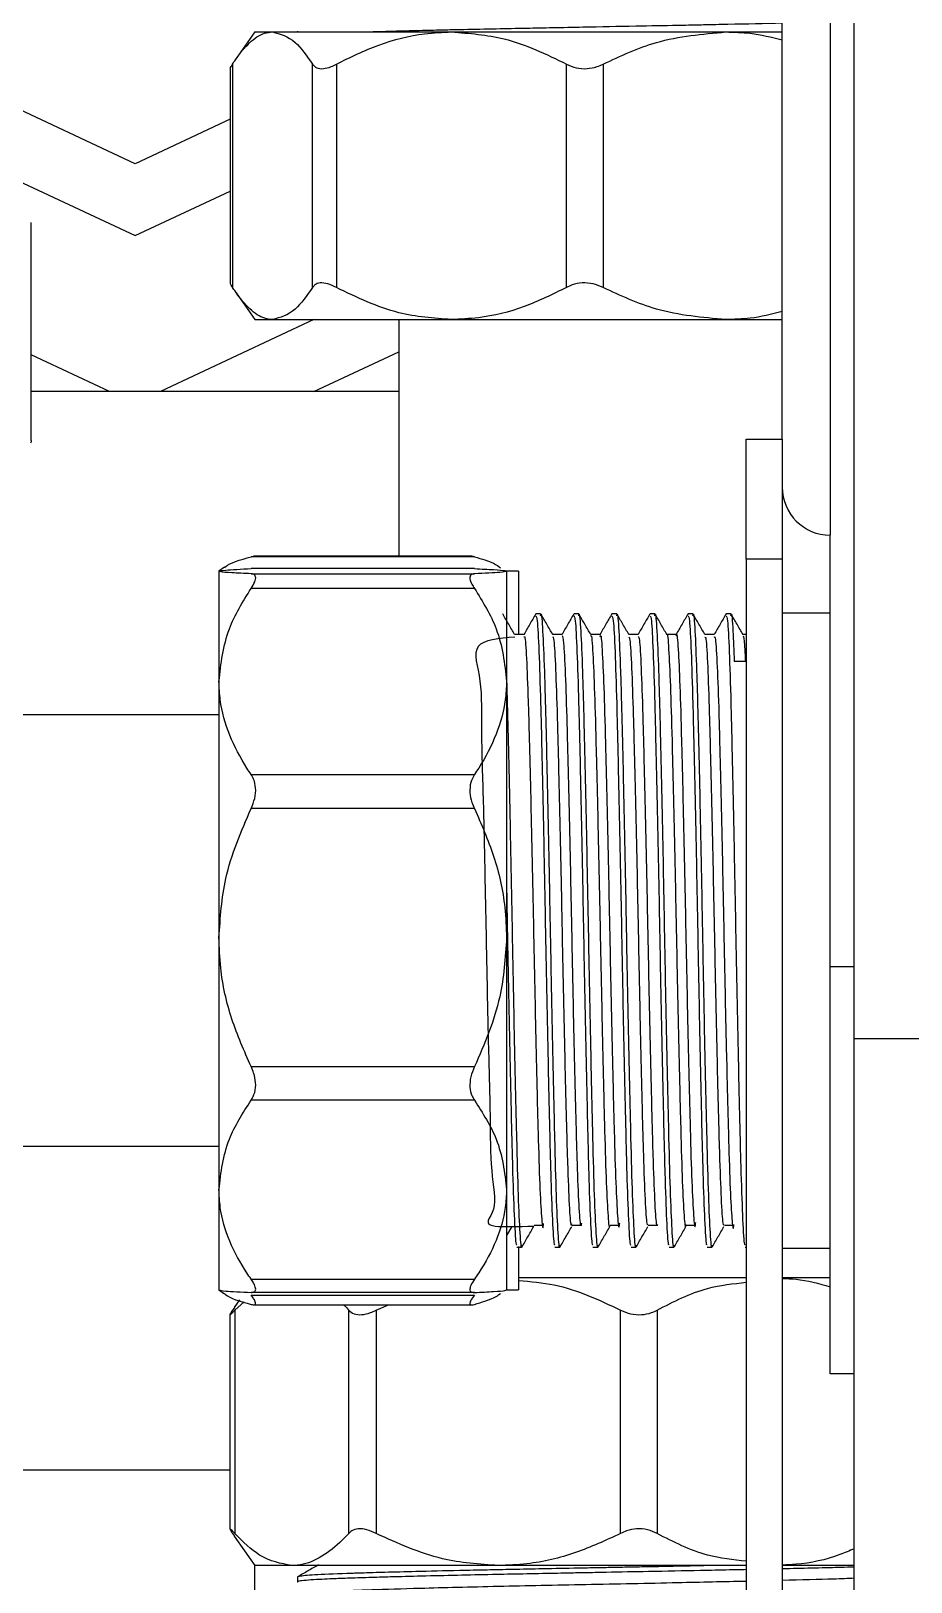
# Model space of a CAD drawing. Extents: x 150 to 4150, y 50 to 2920.
# Drawn here: x 2104.9 to 2196.7, y 1364.7 to 1526.5 of the extents above; entities that cross this region are included whole.
import ezdxf

# ---------------------------------------------------------------- set-up
doc = ezdxf.new("R2010")
doc.units = 0
doc.header["$LTSCALE"] = 10
doc.linetypes.add('SLD-KATı', pattern=[0])
doc.layers.get('0').update_dxf_attribs({"linetype": 'CONTINUOUS'})

msp = doc.modelspace()

# ---------------------------------------------------------------- linework, layer by layer
at = {"color": 7, "linetype": 'SLD-KATı'}
for p, q in [((2190.73, 1421.42), (2190.73, 2141.42)), ((2188.23, 2086.42), (2188.23, 1473.92)), ((2183.23, 1483.92), (2183.23, 2076.42)), ((2128.23, 1526.42), (2126.29, 1523.65)), ((2128.23, 1526.42), (2130.07, 1526.42)), ((2130.07, 1526.42), (2148.73, 1526.42)), ((2132.68, 1526.51), (2132.68, 1526.42)), ((2148.73, 1526.42), (2177.35, 1526.42)), ((2177.35, 1526.42), (2183.23, 1526.42)), ((2115.73, 1512.67), (2088.23, 1525.56)), ((2125.9, 1523.07), (2125.9, 1499.76)), ((2134.24, 1499.76), (2134.24, 1523.07)), ((2136.73, 1523.07), (2136.73, 1499.76)), ((2160.73, 1499.76), (2160.73, 1523.07)), ((2164.55, 1523.07), (2164.55, 1499.76)), ((2125.66, 1522.63), (2125.66, 1500.18)), ((2088.23, 1518.06), (2115.73, 1505.17)), ((2125.66, 1517.32), (2115.73, 1512.67)), ((2115.73, 1505.17), (2125.66, 1509.82)), ((2104.89, 1483.8), (2104.89, 1506.55)), ((2126.29, 1499.19), (2128.23, 1496.42)), ((2134.39, 1496.42), (2118.39, 1488.92)), ((2128.23, 1496.42), (2130.07, 1496.42)), ((2130.07, 1496.42), (2148.73, 1496.42)), ((2143.23, 1496.42), (2143.23, 1471.72)), ((2148.73, 1496.42), (2177.35, 1496.42)), ((2177.35, 1496.42), (2183.23, 1496.42)), ((2113.06, 1488.92), (2104.89, 1492.75)), ((2134.39, 1488.92), (2143.23, 1493.06)), ((2143.23, 1488.92), (2104.89, 1488.92)), ((2179.48, 1483.92), (2183.23, 1483.92)), ((2179.48, 1471.42), (2179.48, 1483.92)), ((2183.23, 1483.92), (2183.23, 1471.42)), ((2188.23, 1428.92), (2188.23, 1473.92)), ((2127.83, 1471.67), (2128.07, 1471.69)), ((2151.13, 1471.67), (2127.83, 1471.67)), ((2150.86, 1471.72), (2128.07, 1471.72)), ((2183.23, 1471.42), (2179.48, 1471.42)), ((2179.48, 1471.42), (2179.48, 1351.42)), ((2183.23, 1471.42), (2183.23, 1351.42)), ((2125.06, 1470.58), (2124.48, 1470.17)), ((2124.48, 1470.16), (2124.48, 1458.66)), ((2151.13, 1470.43), (2127.83, 1470.43)), ((2127.83, 1469.9), (2151.13, 1469.9)), ((2154.48, 1470.16), (2154.48, 1458.66)), ((2155.73, 1470.17), (2155.73, 1463.63)), ((2151.13, 1468.36), (2127.83, 1468.36)), ((2158.03, 1465.72), (2157.54, 1465.72)), ((2162, 1465.72), (2161.51, 1465.72)), ((2165.97, 1465.72), (2165.47, 1465.72)), ((2169.94, 1465.72), (2169.44, 1465.72)), ((2173.91, 1465.72), (2173.41, 1465.72)), ((2177.88, 1465.72), (2177.38, 1465.72)), ((2188.23, 1465.79), (2183.23, 1465.79)), ((2156.3, 1463.57), (2155.31, 1463.57)), ((2160.27, 1463.57), (2159.28, 1463.57)), ((2164.23, 1463.57), (2163.25, 1463.57)), ((2168.2, 1463.57), (2167.22, 1463.57)), ((2172.17, 1463.57), (2171.19, 1463.57)), ((2176.14, 1463.57), (2175.16, 1463.57)), ((2179.48, 1463.57), (2179.13, 1463.57)), ((2179.48, 1460.73), (2178.23, 1460.73)), ((2124.48, 1458.66), (2124.48, 1431.93)), ((2154.48, 1458.66), (2154.48, 1431.93)), ((2124.48, 1455.17), (2046.98, 1455.17)), ((2127.83, 1448.95), (2151.13, 1448.95)), ((2151.13, 1445.39), (2127.83, 1445.39)), ((2124.48, 1431.93), (2124.48, 1405.63)), ((2154.48, 1431.93), (2154.48, 1405.63)), ((2188.23, 1386.42), (2188.23, 1428.92)), ((2190.73, 1351.42), (2190.73, 1421.42)), ((2190.73, 1421.42), (2348.23, 1421.42)), ((2127.83, 1418.47), (2151.13, 1418.47)), ((2151.13, 1414.96), (2127.83, 1414.96)), ((2046.98, 1410.17), (2124.48, 1410.17)), ((2124.48, 1405.63), (2124.48, 1395.17)), ((2154.48, 1405.63), (2154.48, 1395.17)), ((2155.01, 1401.79), (2154.48, 1400.84)), ((2157.35, 1401.92), (2158.34, 1401.92)), ((2161.32, 1401.92), (2162.31, 1401.92)), ((2165.29, 1401.92), (2166.28, 1401.92)), ((2169.26, 1401.92), (2170.25, 1401.92)), ((2173.22, 1401.92), (2174.22, 1401.92)), ((2177.19, 1401.92), (2178.19, 1401.92)), ((2155.73, 1399.72), (2155.73, 1395.17)), ((2155.55, 1399.62), (2156.05, 1399.62)), ((2159.52, 1399.62), (2160.02, 1399.62)), ((2163.49, 1399.62), (2163.99, 1399.62)), ((2167.46, 1399.62), (2167.96, 1399.62)), ((2171.43, 1399.62), (2171.92, 1399.62)), ((2175.4, 1399.62), (2175.89, 1399.62)), ((2179.36, 1399.62), (2179.48, 1399.62)), ((2183.23, 1399.54), (2188.23, 1399.54)), ((2124.48, 1395.17), (2125.06, 1394.76)), ((2127.83, 1396.3), (2151.13, 1396.3)), ((2151.13, 1394.91), (2127.83, 1394.91)), ((2179.48, 1396.42), (2155.73, 1396.42)), ((2188.23, 1396.42), (2183.23, 1396.42)), ((2126.11, 1393.31), (2125.89, 1393.07)), ((2126.62, 1394.13), (2126.07, 1393.34)), ((2126.13, 1393.07), (2127.12, 1393.93)), ((2127.83, 1394.63), (2151.13, 1394.63)), ((2128.07, 1393.62), (2150.86, 1393.62)), ((2140.88, 1393.07), (2142.17, 1393.62)), ((2125.62, 1392.65), (2125.62, 1370.22)), ((2126.13, 1393.07), (2126.13, 1369.76)), ((2138.01, 1369.76), (2138.01, 1393.07)), ((2140.88, 1393.07), (2140.88, 1369.76)), ((2166.36, 1369.76), (2166.36, 1393.07)), ((2170.18, 1393.07), (2170.18, 1369.76)), ((2190.73, 1386.42), (2188.23, 1386.42)), ((2023.23, 1376.42), (2125.62, 1376.42)), ((2125.89, 1369.76), (2126.11, 1369.5)), ((2126.08, 1369.48), (2128.23, 1366.42)), ((2132.07, 1366.42), (2128.23, 1366.42)), ((2128.23, 1347.08), (2128.23, 1366.42)), ((2153.62, 1366.42), (2132.07, 1366.42)), ((2179.48, 1366.42), (2153.62, 1366.42)), ((2190.73, 1366.42), (2183.23, 1366.42)), ((2132.68, 1365.22), (2132.68, 1364.73))]:
    msp.add_line(p, q, dxfattribs=at)
at = {"color": 8, "linetype": 'SLD-KATı'}
msp.add_line((2188.23, 1428.92), (2190.73, 1428.92), dxfattribs=at)
at = {"color": 7, "linetype": 'SLD-KATı'}
msp.add_arc((2188.23, 1478.92), 5, 180, 270, dxfattribs=at)
for points, knots in [([(2125.9, 1523.07), (2126, 1523.22), (2126.57, 1524.09), (2127.66, 1525.41), (2128.98, 1526.31), (2129.8, 1526.39), (2130.07, 1526.42)], [0, 0, 0, 0, 0.073264, 0.436541, 0.808872, 1, 1, 1, 1]), ([(2130.07, 1526.42), (2130.87, 1526.21), (2132.32, 1525.82), (2133.65, 1523.92), (2134.24, 1523.07)], [0, 0, 0, 0, 0.5510061, 1, 1, 1, 1]), ([(2136.73, 1523.07), (2138.19, 1523.79), (2141.14, 1525.23), (2145.23, 1526.27), (2147.8, 1526.38), (2148.73, 1526.42)], [0, 0, 0, 0, 0.382407, 0.774649, 1, 1, 1, 1]), ([(2139.3, 1526.42), (2140.13, 1526.44), (2141.49, 1526.49), (2143.59, 1526.54), (2145.26, 1526.59), (2146.77, 1526.62), (2147.78, 1526.65), (2148.83, 1526.67), (2150.54, 1526.7), (2153.25, 1526.76), (2156.37, 1526.82), (2159.4, 1526.88), (2163.2, 1526.96), (2167.6, 1527.04), (2171.66, 1527.12), (2174.43, 1527.17), (2176.16, 1527.21), (2179.15, 1527.27), (2181.38, 1527.32), (2183.23, 1527.36)], [0, 0, 0, 0, 0.080985, 0.132532, 0.176705, 0.214732, 0.246607, 0.251298, 0.290315, 0.366717, 0.434365, 0.491602, 0.556549, 0.669221, 0.758998, 0.806128, 0.843056, 0.869785, 1, 1, 1, 1]), ([(2148.73, 1526.42), (2150.59, 1526.28), (2154.75, 1525.97), (2158.6, 1524.11), (2160.73, 1523.07)], [0, 0, 0, 0, 0.444642, 1, 1, 1, 1]), ([(2164.55, 1523.07), (2166.37, 1523.92), (2170.45, 1525.82), (2174.89, 1526.21), (2177.35, 1526.42)], [0, 0, 0, 0, 0.4489958, 1, 1, 1, 1]), ([(2177.35, 1526.42), (2178.19, 1526.4), (2180.18, 1526.36), (2182.12, 1525.87), (2183.23, 1525.6)], [0, 0, 0, 0, 0.4271274, 1, 1, 1, 1]), ([(2125.67, 1522.63), (2125.68, 1522.67), (2125.7, 1522.75), (2125.84, 1522.97), (2125.9, 1523.07)], [0, 0, 0, 0, 0.569161, 1, 1, 1, 1]), ([(2134.24, 1523.07), (2134.37, 1522.92), (2134.63, 1522.63), (2135.33, 1522.55), (2136.07, 1522.74), (2136.54, 1522.98), (2136.73, 1523.07)], [0, 0, 0, 0, 0.280683, 0.562826, 0.825728, 1, 1, 1, 1]), ([(2160.73, 1523.07), (2161.06, 1522.92), (2161.71, 1522.63), (2162.84, 1522.55), (2163.82, 1522.74), (2164.34, 1522.98), (2164.55, 1523.07)], [0, 0, 0, 0, 0.280679, 0.562819, 0.825735, 1, 1, 1, 1]), ([(2125.9, 1499.76), (2125.8, 1499.93), (2125.66, 1500.16), (2125.68, 1500.18), (2125.69, 1500.18)], [0, 0, 0, 0, 0.695594, 1, 1, 1, 1]), ([(2136.73, 1499.76), (2136.43, 1499.91), (2135.81, 1500.2), (2135.02, 1500.28), (2134.51, 1500.1), (2134.32, 1499.86), (2134.24, 1499.76)], [0, 0, 0, 0, 0.280717, 0.562846, 0.825751, 1, 1, 1, 1]), ([(2164.55, 1499.76), (2164.2, 1499.91), (2163.52, 1500.2), (2162.37, 1500.28), (2161.42, 1500.1), (2160.93, 1499.86), (2160.73, 1499.76)], [0, 0, 0, 0, 0.280684, 0.56283, 0.825748, 1, 1, 1, 1]), ([(2130.07, 1496.42), (2129.8, 1496.44), (2129, 1496.52), (2127.68, 1497.41), (2126.58, 1498.73), (2126, 1499.62), (2125.9, 1499.76)], [0, 0, 0, 0, 0.191127, 0.553704, 0.926737, 1, 1, 1, 1]), ([(2134.24, 1499.76), (2133.65, 1498.91), (2132.32, 1497.01), (2130.87, 1496.63), (2130.07, 1496.42)], [0, 0, 0, 0, 0.448994, 1, 1, 1, 1]), ([(2148.73, 1496.42), (2146.88, 1496.55), (2142.71, 1496.86), (2138.87, 1498.73), (2136.73, 1499.76)], [0, 0, 0, 0, 0.44465, 1, 1, 1, 1]), ([(2160.73, 1499.76), (2159.27, 1499.05), (2156.32, 1497.6), (2152.23, 1496.56), (2149.67, 1496.46), (2148.73, 1496.42)], [0, 0, 0, 0, 0.382416, 0.774658, 1, 1, 1, 1]), ([(2177.35, 1496.42), (2174.89, 1496.63), (2170.45, 1497.01), (2166.37, 1498.91), (2164.55, 1499.76)], [0, 0, 0, 0, 0.551004, 1, 1, 1, 1]), ([(2183.23, 1497.24), (2182.12, 1496.97), (2180.18, 1496.48), (2178.19, 1496.44), (2177.35, 1496.42)], [0, 0, 0, 0, 0.572983, 1, 1, 1, 1]), ([(2104.88, 1483.8), (2104.88, 1483.79), (2104.91, 1483.75), (2104.87, 1483.62), (2104.83, 1483.51)], [0, 0, 0, 0, 0.12873, 1, 1, 1, 1]), ([(2125.09, 1470.53), (2125.12, 1470.58), (2125.42, 1470.97), (2126.69, 1471.34), (2127.83, 1471.67)], [0, 0, 0, 0, 0.106751, 1, 1, 1, 1]), ([(2150.86, 1471.71), (2150.86, 1471.72), (2150.91, 1471.74), (2151.02, 1471.7), (2151.13, 1471.67)], [0, 0, 0, 0, 0.051963, 1, 1, 1, 1]), ([(2151.13, 1471.67), (2151.88, 1471.45), (2153.1, 1471.08), (2153.63, 1470.68), (2153.83, 1470.53)], [0, 0, 0, 0, 0.6158279, 1, 1, 1, 1]), ([(2124.48, 1470.16), (2124.62, 1470.2), (2124.92, 1470.29), (2126.79, 1470.38), (2127.83, 1470.43)], [0, 0, 0, 0, 0.444644, 1, 1, 1, 1]), ([(2127.83, 1469.9), (2127.11, 1469.93), (2125.66, 1469.99), (2124.62, 1470.08), (2124.52, 1470.14), (2124.48, 1470.16)], [0, 0, 0, 0, 0.382411, 0.774654, 1, 1, 1, 1]), ([(2127.83, 1468.36), (2127.97, 1468.6), (2128.27, 1469.09), (2128.35, 1469.6), (2128.16, 1469.85), (2127.92, 1469.88), (2127.83, 1469.9)], [0, 0, 0, 0, 0.28069, 0.562829, 0.825743, 1, 1, 1, 1]), ([(2151.13, 1469.9), (2150.98, 1469.87), (2150.69, 1469.81), (2150.61, 1469.41), (2150.8, 1468.89), (2151.04, 1468.51), (2151.13, 1468.36)], [0, 0, 0, 0, 0.280693, 0.56283, 0.825745, 1, 1, 1, 1]), ([(2151.13, 1470.43), (2151.85, 1470.39), (2153.29, 1470.33), (2154.33, 1470.24), (2154.44, 1470.18), (2154.48, 1470.16)], [0, 0, 0, 0, 0.3824108, 0.7746527, 1, 1, 1, 1]), ([(2154.48, 1470.16), (2154.34, 1470.12), (2154.03, 1470.03), (2152.17, 1469.94), (2151.13, 1469.9)], [0, 0, 0, 0, 0.444644, 1, 1, 1, 1]), ([(2155.73, 1470.17), (2155.65, 1470.17), (2155.56, 1470.17), (2154.43, 1470.17), (2154.32, 1470.17)], [0, 0, 0, 0, 0.904801, 1, 1, 1, 1]), ([(2124.48, 1458.66), (2124.69, 1460.52), (2125.07, 1463.89), (2126.97, 1466.98), (2127.83, 1468.36)], [0, 0, 0, 0, 0.551011, 1, 1, 1, 1]), ([(2151.13, 1468.36), (2151.98, 1466.98), (2153.89, 1463.89), (2154.27, 1460.52), (2154.48, 1458.66)], [0, 0, 0, 0, 0.448989, 1, 1, 1, 1]), ([(2155.32, 1463.55), (2155.12, 1463.91), (2154.7, 1464.63), (2154.28, 1465.35), (2154.08, 1465.71)], [0, 0, 0, 0, 0.499979, 1, 1, 1, 1]), ([(2157.52, 1465.71), (2157.32, 1465.35), (2156.9, 1464.64), (2156.49, 1463.92), (2156.29, 1463.57)], [0, 0, 0, 0, 0.502555, 1, 1, 1, 1]), ([(2157.54, 1465.5), (2157.58, 1465.44), (2157.68, 1465.3), (2157.85, 1462.09), (2158.03, 1456.65), (2158.2, 1449.29), (2158.38, 1440.68), (2158.55, 1431.44), (2158.73, 1422.29), (2158.91, 1413.96), (2159.08, 1407.02), (2159.25, 1402.19), (2159.41, 1399.7), (2159.49, 1399.87), (2159.52, 1399.93)], [0, 0, 0, 0, 0.068306, 0.157852, 0.246132, 0.334143, 0.423717, 0.511504, 0.60003, 0.689521, 0.777, 0.865948, 0.955247, 1, 1, 1, 1]), ([(2158.03, 1465.52), (2158.04, 1465.58), (2158.11, 1465.96), (2158.24, 1464.17), (2158.42, 1460.11), (2158.59, 1453.72), (2158.77, 1445.78), (2158.95, 1436.81), (2159.12, 1427.52), (2159.3, 1418.63), (2159.48, 1410.84), (2159.64, 1404.66), (2159.83, 1400.85), (2159.96, 1399.26), (2160.03, 1399.76), (2160.04, 1399.84)], [0, 0, 0, 0, 0.017019, 0.104826, 0.193363, 0.279901, 0.368087, 0.456393, 0.542892, 0.631352, 0.719319, 0.805976, 0.8946, 0.982125, 1, 1, 1, 1]), ([(2159.29, 1463.55), (2159.09, 1463.91), (2158.67, 1464.63), (2158.25, 1465.35), (2158.04, 1465.72)], [0, 0, 0, 0, 0.500008, 1, 1, 1, 1]), ([(2161.49, 1465.71), (2161.28, 1465.35), (2160.87, 1464.64), (2160.46, 1463.92), (2160.26, 1463.57)], [0, 0, 0, 0, 0.502555, 1, 1, 1, 1]), ([(2161.51, 1465.5), (2161.55, 1465.44), (2161.65, 1465.3), (2161.82, 1462.09), (2161.99, 1456.65), (2162.17, 1449.29), (2162.35, 1440.68), (2162.52, 1431.44), (2162.69, 1422.29), (2162.88, 1413.96), (2163.04, 1407.02), (2163.22, 1402.19), (2163.38, 1399.7), (2163.46, 1399.87), (2163.49, 1399.93)], [0, 0, 0, 0, 0.068306, 0.157852, 0.246132, 0.334143, 0.423717, 0.511504, 0.60003, 0.689521, 0.777, 0.865948, 0.955247, 1, 1, 1, 1]), ([(2162, 1465.52), (2162.01, 1465.58), (2162.08, 1465.96), (2162.21, 1464.17), (2162.39, 1460.11), (2162.56, 1453.72), (2162.74, 1445.78), (2162.92, 1436.81), (2163.09, 1427.52), (2163.27, 1418.63), (2163.45, 1410.84), (2163.61, 1404.66), (2163.8, 1400.85), (2163.93, 1399.26), (2164, 1399.76), (2164.01, 1399.85)], [0, 0, 0, 0, 0.017009, 0.10476, 0.193241, 0.279724, 0.367855, 0.456105, 0.54255, 0.630954, 0.718866, 0.805468, 0.894036, 0.981506, 1, 1, 1, 1]), ([(2163.26, 1463.55), (2163.05, 1463.91), (2162.64, 1464.63), (2162.22, 1465.35), (2162.01, 1465.71)], [0, 0, 0, 0, 0.500012, 1, 1, 1, 1]), ([(2165.46, 1465.71), (2165.25, 1465.35), (2164.84, 1464.64), (2164.43, 1463.92), (2164.22, 1463.57)], [0, 0, 0, 0, 0.502555, 1, 1, 1, 1]), ([(2165.47, 1465.5), (2165.52, 1465.44), (2165.62, 1465.3), (2165.79, 1462.09), (2165.96, 1456.65), (2166.13, 1449.29), (2166.32, 1440.68), (2166.49, 1431.44), (2166.66, 1422.29), (2166.85, 1413.96), (2167.01, 1407.02), (2167.19, 1402.19), (2167.34, 1399.7), (2167.43, 1399.87), (2167.46, 1399.93)], [0, 0, 0, 0, 0.068306, 0.157852, 0.246132, 0.334143, 0.423717, 0.511504, 0.60003, 0.689521, 0.777, 0.865948, 0.955247, 1, 1, 1, 1]), ([(2165.97, 1465.52), (2165.98, 1465.58), (2166.05, 1465.96), (2166.18, 1464.17), (2166.36, 1460.11), (2166.53, 1453.72), (2166.71, 1445.78), (2166.89, 1436.81), (2167.05, 1427.52), (2167.24, 1418.63), (2167.42, 1410.84), (2167.58, 1404.66), (2167.77, 1400.85), (2167.89, 1399.26), (2167.96, 1399.76), (2167.98, 1399.84)], [0, 0, 0, 0, 0.017018, 0.104817, 0.193345, 0.279875, 0.368053, 0.45635, 0.542841, 0.631293, 0.719252, 0.805901, 0.894517, 0.982034, 1, 1, 1, 1]), ([(2167.23, 1463.55), (2167.02, 1463.91), (2166.61, 1464.63), (2166.19, 1465.35), (2165.98, 1465.71)], [0, 0, 0, 0, 0.499976, 1, 1, 1, 1]), ([(2169.43, 1465.71), (2169.22, 1465.35), (2168.81, 1464.64), (2168.4, 1463.92), (2168.19, 1463.57)], [0, 0, 0, 0, 0.502585, 1, 1, 1, 1]), ([(2169.44, 1465.5), (2169.49, 1465.44), (2169.59, 1465.3), (2169.76, 1462.09), (2169.93, 1456.65), (2170.1, 1449.29), (2170.29, 1440.68), (2170.46, 1431.44), (2170.63, 1422.29), (2170.82, 1413.96), (2170.98, 1407.02), (2171.16, 1402.19), (2171.31, 1399.7), (2171.4, 1399.87), (2171.43, 1399.93)], [0, 0, 0, 0, 0.0683059, 0.1578519, 0.2461324, 0.3341425, 0.4237167, 0.5115037, 0.6000298, 0.6895214, 0.7769998, 0.8659479, 0.9552469, 1, 1, 1, 1]), ([(2169.94, 1465.52), (2169.95, 1465.58), (2170.02, 1465.96), (2170.15, 1464.17), (2170.33, 1460.11), (2170.5, 1453.72), (2170.68, 1445.78), (2170.86, 1436.81), (2171.02, 1427.52), (2171.21, 1418.63), (2171.38, 1410.84), (2171.55, 1404.66), (2171.73, 1400.85), (2171.86, 1399.26), (2171.93, 1399.75), (2171.94, 1399.84)], [0, 0, 0, 0, 0.017023, 0.10485, 0.193406, 0.279963, 0.368169, 0.456494, 0.543013, 0.631492, 0.719479, 0.806155, 0.894799, 0.982343, 1, 1, 1, 1]), ([(2171.2, 1463.55), (2170.99, 1463.91), (2170.57, 1464.63), (2170.16, 1465.36), (2169.95, 1465.72)], [0, 0, 0, 0, 0.499981, 1, 1, 1, 1]), ([(2173.4, 1465.71), (2173.19, 1465.35), (2172.78, 1464.64), (2172.37, 1463.92), (2172.16, 1463.57)], [0, 0, 0, 0, 0.50257, 1, 1, 1, 1]), ([(2173.41, 1465.5), (2173.46, 1465.44), (2173.56, 1465.3), (2173.73, 1462.09), (2173.9, 1456.65), (2174.07, 1449.29), (2174.26, 1440.68), (2174.43, 1431.44), (2174.6, 1422.29), (2174.78, 1413.96), (2174.95, 1407.02), (2175.13, 1402.19), (2175.28, 1399.7), (2175.37, 1399.87), (2175.4, 1399.93)], [0, 0, 0, 0, 0.068306, 0.157852, 0.246132, 0.334143, 0.423717, 0.511504, 0.60003, 0.689521, 0.777, 0.865948, 0.955247, 1, 1, 1, 1]), ([(2173.91, 1465.52), (2173.92, 1465.58), (2173.99, 1465.96), (2174.12, 1464.17), (2174.3, 1460.11), (2174.47, 1453.72), (2174.65, 1445.78), (2174.83, 1436.81), (2174.99, 1427.52), (2175.17, 1418.63), (2175.35, 1410.84), (2175.52, 1404.66), (2175.7, 1400.85), (2175.83, 1399.26), (2175.9, 1399.76), (2175.91, 1399.84)], [0, 0, 0, 0, 0.017019, 0.104821, 0.193353, 0.279886, 0.368068, 0.456369, 0.542863, 0.631318, 0.719281, 0.805933, 0.894553, 0.982073, 1, 1, 1, 1]), ([(2175.17, 1463.55), (2174.96, 1463.91), (2174.54, 1464.63), (2174.13, 1465.35), (2173.92, 1465.71)], [0, 0, 0, 0, 0.500005, 1, 1, 1, 1]), ([(2177.37, 1465.71), (2177.16, 1465.35), (2176.75, 1464.64), (2176.34, 1463.92), (2176.13, 1463.57)], [0, 0, 0, 0, 0.502555, 1, 1, 1, 1]), ([(2177.38, 1465.5), (2177.42, 1465.44), (2177.53, 1465.3), (2177.7, 1462.09), (2177.87, 1456.65), (2178.04, 1449.29), (2178.22, 1440.68), (2178.39, 1431.44), (2178.57, 1422.29), (2178.75, 1413.96), (2178.92, 1407.02), (2179.1, 1402.19), (2179.25, 1399.7), (2179.34, 1399.87), (2179.36, 1399.93)], [0, 0, 0, 0, 0.068306, 0.157852, 0.246132, 0.334143, 0.423717, 0.511504, 0.60003, 0.689521, 0.777, 0.865948, 0.955247, 1, 1, 1, 1]), ([(2177.88, 1465.52), (2177.89, 1465.58), (2177.96, 1465.96), (2178.07, 1464.41), (2178.18, 1461.86), (2178.23, 1460.73)], [0, 0, 0, 0, 0.0970271, 0.5976121, 1, 1, 1, 1]), ([(2179.14, 1463.55), (2178.93, 1463.91), (2178.51, 1464.63), (2178.1, 1465.35), (2177.89, 1465.71)], [0, 0, 0, 0, 0.499979, 1, 1, 1, 1]), ([(2155.33, 1463.29), (2153.7, 1463.15), (2150.45, 1462.87), (2151.98, 1459.01), (2151.79, 1453.42), (2152.06, 1446.17), (2152.22, 1437.9), (2152.4, 1429.21), (2152.56, 1420.8), (2152.8, 1413.3), (2152.76, 1407.28), (2153.72, 1403.24), (2151.38, 1401.64), (2155.7, 1401.79), (2157.31, 1401.84)], [0, 0, 0, 0, 0.087301, 0.17432, 0.259458, 0.345699, 0.432586, 0.517517, 0.604119, 0.690766, 0.775682, 0.862539, 0.948843, 1, 1, 1, 1]), ([(2156.3, 1463.28), (2156.32, 1463.34), (2156.4, 1463.54), (2156.55, 1461.33), (2156.73, 1456.92), (2156.9, 1450.51), (2157.08, 1442.77), (2157.26, 1434.24), (2157.43, 1425.59), (2157.61, 1417.49), (2157.78, 1410.56), (2157.96, 1405.28), (2158.14, 1402.32), (2158.26, 1401.3), (2158.33, 1401.99), (2158.34, 1402.1)], [0, 0, 0, 0, 0.039327, 0.125813, 0.212121, 0.296863, 0.383565, 0.469492, 0.554482, 0.641292, 0.726737, 0.812163, 0.898976, 0.983977, 1, 1, 1, 1]), ([(2159.29, 1463.34), (2159.34, 1463.22), (2159.44, 1462.94), (2159.61, 1459.72), (2159.78, 1454.42), (2159.95, 1447.38), (2160.14, 1439.24), (2160.3, 1430.57), (2160.48, 1422.07), (2160.66, 1414.4), (2160.83, 1408.09), (2161.01, 1403.79), (2161.16, 1401.68), (2161.25, 1401.97), (2161.28, 1402.07)], [0, 0, 0, 0, 0.067428, 0.15698, 0.244916, 0.333225, 0.422738, 0.510289, 0.59906, 0.688423, 0.775785, 0.864915, 0.954018, 1, 1, 1, 1]), ([(2160.27, 1463.45), (2160.32, 1463.32), (2160.42, 1463.04), (2160.6, 1459.73), (2160.77, 1454.42), (2160.94, 1447.38), (2161.13, 1439.24), (2161.3, 1430.57), (2161.47, 1422.07), (2161.66, 1414.39), (2161.82, 1408.1), (2162, 1403.77), (2162.17, 1401.57), (2162.27, 1401.96), (2162.31, 1402.13)], [0, 0, 0, 0, 0.075679, 0.162485, 0.247726, 0.333327, 0.420096, 0.504963, 0.591014, 0.677637, 0.762321, 0.848718, 0.93509, 1, 1, 1, 1]), ([(2163.26, 1463.38), (2163.27, 1463.42), (2163.34, 1463.66), (2163.47, 1461.79), (2163.65, 1457.77), (2163.82, 1451.61), (2164, 1444.06), (2164.18, 1435.6), (2164.35, 1426.93), (2164.53, 1418.69), (2164.7, 1411.55), (2164.87, 1405.96), (2165.06, 1402.68), (2165.18, 1401.36), (2165.24, 1401.85), (2165.25, 1401.9)], [0, 0, 0, 0, 0.01565, 0.104587, 0.193885, 0.281246, 0.370501, 0.4595, 0.546943, 0.636407, 0.724999, 0.812721, 0.902284, 0.990368, 1, 1, 1, 1]), ([(2164.23, 1463.32), (2164.25, 1463.39), (2164.33, 1463.7), (2164.46, 1461.82), (2164.64, 1457.77), (2164.81, 1451.61), (2164.99, 1444.06), (2165.17, 1435.6), (2165.34, 1426.93), (2165.52, 1418.69), (2165.7, 1411.55), (2165.87, 1405.98), (2166.05, 1402.63), (2166.18, 1401.35), (2166.26, 1402.01), (2166.28, 1402.18)], [0, 0, 0, 0, 0.025945, 0.112155, 0.198716, 0.283399, 0.369918, 0.456188, 0.540951, 0.627672, 0.713549, 0.798582, 0.8854, 0.970784, 1, 1, 1, 1]), ([(2167.23, 1463.27), (2167.27, 1463.24), (2167.36, 1463.15), (2167.52, 1460.36), (2167.69, 1455.38), (2167.86, 1448.57), (2168.05, 1440.57), (2168.22, 1431.94), (2168.39, 1423.36), (2168.57, 1415.52), (2168.74, 1408.97), (2168.92, 1404.32), (2169.08, 1401.83), (2169.18, 1401.97), (2169.22, 1402.03)], [0, 0, 0, 0, 0.052489, 0.142063, 0.230537, 0.318471, 0.408104, 0.496062, 0.58451, 0.67409, 0.761686, 0.850584, 0.940001, 1, 1, 1, 1]), ([(2168.2, 1463.34), (2168.24, 1463.31), (2168.34, 1463.24), (2168.51, 1460.37), (2168.68, 1455.38), (2168.85, 1448.57), (2169.04, 1440.57), (2169.21, 1431.94), (2169.38, 1423.36), (2169.57, 1415.52), (2169.73, 1408.97), (2169.91, 1404.3), (2170.09, 1401.69), (2170.2, 1401.9), (2170.25, 1402)], [0, 0, 0, 0, 0.062158, 0.148911, 0.234598, 0.319763, 0.406573, 0.491761, 0.577423, 0.664181, 0.749019, 0.835117, 0.921718, 1, 1, 1, 1]), ([(2171.2, 1463.52), (2171.2, 1463.53), (2171.26, 1463.82), (2171.38, 1462.21), (2171.56, 1458.58), (2171.73, 1452.68), (2171.91, 1445.32), (2172.09, 1436.96), (2172.26, 1428.27), (2172.44, 1419.93), (2172.62, 1412.58), (2172.78, 1406.71), (2172.97, 1403.04), (2173.1, 1401.47), (2173.17, 1401.91), (2173.18, 1402)], [0, 0, 0, 0, 0.002371, 0.09097, 0.180473, 0.267957, 0.356967, 0.446267, 0.533658, 0.622974, 0.711961, 0.799457, 0.88897, 0.977538, 1, 1, 1, 1]), ([(2172.17, 1463.42), (2172.18, 1463.47), (2172.25, 1463.84), (2172.37, 1462.24), (2172.55, 1458.57), (2172.72, 1452.68), (2172.9, 1445.32), (2173.08, 1436.96), (2173.25, 1428.27), (2173.43, 1419.93), (2173.61, 1412.57), (2173.77, 1406.72), (2173.96, 1403), (2174.1, 1401.42), (2174.19, 1402.01), (2174.22, 1402.21)], [0, 0, 0, 0, 0.012682, 0.098532, 0.185258, 0.270027, 0.356276, 0.442805, 0.527484, 0.614029, 0.700255, 0.785037, 0.871772, 0.957592, 1, 1, 1, 1]), ([(2175.17, 1463.26), (2175.19, 1463.29), (2175.28, 1463.35), (2175.43, 1460.94), (2175.6, 1456.31), (2175.77, 1449.73), (2175.95, 1441.88), (2176.13, 1433.3), (2176.3, 1424.67), (2176.48, 1416.68), (2176.65, 1409.89), (2176.83, 1404.91), (2177, 1401.99), (2177.11, 1401.95), (2177.15, 1401.94)], [0, 0, 0, 0, 0.039264, 0.128628, 0.217434, 0.304983, 0.394503, 0.482852, 0.570775, 0.660341, 0.748181, 0.836621, 0.926121, 1, 1, 1, 1]), ([(2176.14, 1463.29), (2176.17, 1463.32), (2176.26, 1463.43), (2176.42, 1460.96), (2176.6, 1456.3), (2176.76, 1449.73), (2176.95, 1441.88), (2177.12, 1433.3), (2177.29, 1424.67), (2177.48, 1416.67), (2177.65, 1409.91), (2177.82, 1404.82), (2178, 1402.15), (2178.12, 1401.27), (2178.18, 1401.95), (2178.19, 1402.01)], [0, 0, 0, 0, 0.048661, 0.135284, 0.221366, 0.306229, 0.393004, 0.478642, 0.563868, 0.650686, 0.735832, 0.821559, 0.908314, 0.993131, 1, 1, 1, 1]), ([(2179.14, 1463.42), (2179.19, 1463.29), (2179.27, 1463.1), (2179.35, 1461.36), (2179.38, 1460.73)], [0, 0, 0, 0, 0.6405485, 1, 1, 1, 1]), ([(2127.83, 1448.95), (2127.68, 1449.17), (2126.81, 1450.5), (2125.48, 1453.05), (2124.59, 1456.12), (2124.51, 1458.01), (2124.48, 1458.66)], [0, 0, 0, 0, 0.073262, 0.436542, 0.808871, 1, 1, 1, 1]), ([(2154.48, 1458.66), (2154.45, 1458.01), (2154.37, 1456.15), (2153.49, 1453.08), (2152.17, 1450.53), (2151.28, 1449.17), (2151.13, 1448.95)], [0, 0, 0, 0, 0.1911268, 0.5537055, 0.9267385, 1, 1, 1, 1]), ([(2154.48, 1458.81), (2154.53, 1457.14), (2154.63, 1453.48), (2154.8, 1445.75), (2154.98, 1436.82), (2155.15, 1427.52), (2155.33, 1418.63), (2155.51, 1410.84), (2155.68, 1404.66), (2155.86, 1400.85), (2155.99, 1399.26), (2156.06, 1399.75), (2156.07, 1399.84)], [0, 0, 0, 0, 0.093582, 0.204636, 0.315841, 0.424771, 0.53617, 0.646949, 0.756077, 0.867683, 0.977905, 1, 1, 1, 1]), ([(2127.83, 1445.39), (2127.97, 1445.74), (2128.27, 1446.45), (2128.35, 1447.54), (2128.16, 1448.39), (2127.92, 1448.79), (2127.83, 1448.95)], [0, 0, 0, 0, 0.280693, 0.562828, 0.825744, 1, 1, 1, 1]), ([(2151.13, 1448.95), (2150.98, 1448.68), (2150.69, 1448.14), (2150.61, 1447.1), (2150.8, 1446.15), (2151.04, 1445.61), (2151.13, 1445.39)], [0, 0, 0, 0, 0.2806914, 0.5628303, 0.8257448, 1, 1, 1, 1]), ([(2124.48, 1431.93), (2124.62, 1434.01), (2124.92, 1438.68), (2126.79, 1443), (2127.83, 1445.39)], [0, 0, 0, 0, 0.444644, 1, 1, 1, 1]), ([(2151.13, 1445.39), (2151.85, 1443.76), (2153.29, 1440.45), (2154.33, 1435.86), (2154.44, 1432.98), (2154.48, 1431.93)], [0, 0, 0, 0, 0.38241, 0.774652, 1, 1, 1, 1]), ([(2154.48, 1436.96), (2154.51, 1435.13), (2154.6, 1430.27), (2154.76, 1422.28), (2154.94, 1413.96), (2155.11, 1407.02), (2155.29, 1402.19), (2155.44, 1399.7), (2155.52, 1399.87), (2155.55, 1399.93)], [0, 0, 0, 0, 0.098322, 0.261726, 0.426911, 0.588381, 0.752564, 0.917394, 1, 1, 1, 1]), ([(2127.83, 1418.47), (2127.11, 1420.1), (2125.66, 1423.41), (2124.62, 1428), (2124.52, 1430.88), (2124.48, 1431.93)], [0, 0, 0, 0, 0.38241, 0.774652, 1, 1, 1, 1]), ([(2154.48, 1431.93), (2154.34, 1429.85), (2154.03, 1425.17), (2152.17, 1420.86), (2151.13, 1418.47)], [0, 0, 0, 0, 0.444644, 1, 1, 1, 1]), ([(2127.83, 1414.96), (2127.97, 1415.22), (2128.27, 1415.75), (2128.35, 1416.77), (2128.16, 1417.71), (2127.92, 1418.25), (2127.83, 1418.47)], [0, 0, 0, 0, 0.280691, 0.56283, 0.825741, 1, 1, 1, 1]), ([(2151.13, 1418.47), (2150.98, 1418.12), (2150.69, 1417.41), (2150.61, 1416.33), (2150.8, 1415.51), (2151.04, 1415.12), (2151.13, 1414.96)], [0, 0, 0, 0, 0.280692, 0.56283, 0.825745, 1, 1, 1, 1]), ([(2124.48, 1405.63), (2124.69, 1407.42), (2125.07, 1410.66), (2126.97, 1413.63), (2127.83, 1414.96)], [0, 0, 0, 0, 0.55101, 1, 1, 1, 1]), ([(2151.13, 1414.96), (2151.98, 1413.63), (2153.89, 1410.66), (2154.27, 1407.42), (2154.48, 1405.63)], [0, 0, 0, 0, 0.44899, 1, 1, 1, 1]), ([(2127.83, 1396.3), (2127.68, 1396.52), (2126.81, 1397.79), (2125.48, 1400.25), (2124.59, 1403.2), (2124.51, 1405.02), (2124.48, 1405.63)], [0, 0, 0, 0, 0.0732626, 0.4365428, 0.808871, 1, 1, 1, 1]), ([(2154.48, 1405.63), (2154.45, 1405.02), (2154.37, 1403.23), (2153.49, 1400.28), (2152.17, 1397.82), (2151.28, 1396.52), (2151.13, 1396.3)], [0, 0, 0, 0, 0.191127, 0.553705, 0.926738, 1, 1, 1, 1]), ([(2156.06, 1399.62), (2156.27, 1399.98), (2156.68, 1400.7), (2157.1, 1401.42), (2157.31, 1401.78)], [0, 0, 0, 0, 0.499996, 1, 1, 1, 1]), ([(2160.03, 1399.62), (2160.24, 1399.98), (2160.65, 1400.7), (2161.07, 1401.42), (2161.28, 1401.78)], [0, 0, 0, 0, 0.499992, 1, 1, 1, 1]), ([(2164, 1399.62), (2164.21, 1399.98), (2164.62, 1400.7), (2165.04, 1401.43), (2165.25, 1401.79)], [0, 0, 0, 0, 0.499991, 1, 1, 1, 1]), ([(2167.97, 1399.62), (2168.17, 1399.98), (2168.59, 1400.7), (2169.01, 1401.42), (2169.22, 1401.78)], [0, 0, 0, 0, 0.499991, 1, 1, 1, 1]), ([(2171.93, 1399.62), (2172.14, 1399.98), (2172.56, 1400.7), (2172.98, 1401.42), (2173.18, 1401.78)], [0, 0, 0, 0, 0.5000105, 1, 1, 1, 1]), ([(2175.9, 1399.62), (2176.11, 1399.98), (2176.53, 1400.7), (2176.94, 1401.42), (2177.15, 1401.78)], [0, 0, 0, 0, 0.499988, 1, 1, 1, 1]), ([(2124.48, 1395.17), (2124.62, 1395.13), (2124.92, 1395.04), (2126.79, 1394.96), (2127.83, 1394.91)], [0, 0, 0, 0, 0.444644, 1, 1, 1, 1]), ([(2127.83, 1394.91), (2127.97, 1394.92), (2128.27, 1394.95), (2128.35, 1395.31), (2128.16, 1395.8), (2127.92, 1396.16), (2127.83, 1396.3)], [0, 0, 0, 0, 0.280691, 0.56283, 0.825744, 1, 1, 1, 1]), ([(2151.13, 1396.3), (2150.98, 1396.07), (2150.69, 1395.61), (2150.61, 1395.13), (2150.8, 1394.92), (2151.04, 1394.91), (2151.13, 1394.91)], [0, 0, 0, 0, 0.280691, 0.562829, 0.825744, 1, 1, 1, 1]), ([(2151.13, 1394.91), (2151.85, 1394.94), (2153.29, 1395.01), (2154.33, 1395.1), (2154.44, 1395.15), (2154.48, 1395.17)], [0, 0, 0, 0, 0.382411, 0.774653, 1, 1, 1, 1]), ([(2154.46, 1395.17), (2154.52, 1395.17), (2155.59, 1395.17), (2155.66, 1395.17), (2155.73, 1395.17)], [0, 0, 0, 0, 0.056781, 1, 1, 1, 1]), ([(2155.73, 1396.16), (2156.98, 1396.05), (2160.69, 1395.75), (2164.1, 1394.14), (2166.36, 1393.07)], [0, 0, 0, 0, 0.338541, 1, 1, 1, 1]), ([(2170.18, 1393.07), (2171.9, 1393.95), (2174.87, 1395.48), (2178.11, 1395.83), (2179.48, 1395.97)], [0, 0, 0, 0, 0.579146, 1, 1, 1, 1]), ([(2183.23, 1396.36), (2183.71, 1396.35), (2185.4, 1396.29), (2187.05, 1395.84), (2188.23, 1395.51)], [0, 0, 0, 0, 0.2829151, 1, 1, 1, 1]), ([(2125.09, 1394.8), (2125.12, 1394.76), (2125.42, 1394.36), (2126.69, 1393.99), (2127.83, 1393.66)], [0, 0, 0, 0, 0.106749, 1, 1, 1, 1]), ([(2127.83, 1393.66), (2127.97, 1393.64), (2128.27, 1393.58), (2128.35, 1393.8), (2128.16, 1394.19), (2127.92, 1394.5), (2127.83, 1394.63)], [0, 0, 0, 0, 0.280694, 0.562826, 0.825743, 1, 1, 1, 1]), ([(2137.47, 1393.62), (2137.51, 1393.58), (2137.7, 1393.43), (2137.87, 1393.22), (2138.01, 1393.07)], [0, 0, 0, 0, 0.239762, 1, 1, 1, 1]), ([(2151.13, 1394.63), (2150.98, 1394.43), (2150.69, 1394.03), (2150.61, 1393.68), (2150.8, 1393.59), (2151.04, 1393.64), (2151.13, 1393.66)], [0, 0, 0, 0, 0.280691, 0.562831, 0.825743, 1, 1, 1, 1]), ([(2151.13, 1393.66), (2151.88, 1393.89), (2153.1, 1394.26), (2153.63, 1394.65), (2153.83, 1394.8)], [0, 0, 0, 0, 0.61583, 1, 1, 1, 1]), ([(2125.89, 1393.07), (2125.8, 1392.92), (2125.61, 1392.63), (2125.61, 1392.55), (2125.83, 1392.74), (2126.05, 1392.98), (2126.13, 1393.07)], [0, 0, 0, 0, 0.280693, 0.562826, 0.82575, 1, 1, 1, 1]), ([(2138.01, 1393.07), (2138.18, 1392.92), (2138.53, 1392.63), (2139.35, 1392.55), (2140.17, 1392.74), (2140.68, 1392.98), (2140.88, 1393.07)], [0, 0, 0, 0, 0.280701, 0.562844, 0.825747, 1, 1, 1, 1]), ([(2166.36, 1393.07), (2166.71, 1392.92), (2167.39, 1392.63), (2168.54, 1392.55), (2169.49, 1392.74), (2169.99, 1392.98), (2170.18, 1393.07)], [0, 0, 0, 0, 0.280682, 0.562834, 0.825727, 1, 1, 1, 1]), ([(2126.13, 1369.76), (2126, 1369.91), (2125.72, 1370.21), (2125.58, 1370.28), (2125.67, 1370.1), (2125.83, 1369.86), (2125.89, 1369.76)], [0, 0, 0, 0, 0.280698, 0.562834, 0.825753, 1, 1, 1, 1]), ([(2132.07, 1366.42), (2130.93, 1366.63), (2128.87, 1367.01), (2126.98, 1368.91), (2126.13, 1369.76)], [0, 0, 0, 0, 0.55101, 1, 1, 1, 1]), ([(2138.01, 1369.76), (2137.87, 1369.62), (2137.06, 1368.75), (2135.5, 1367.42), (2133.62, 1366.53), (2132.46, 1366.44), (2132.07, 1366.42)], [0, 0, 0, 0, 0.073261, 0.436541, 0.808872, 1, 1, 1, 1]), ([(2140.88, 1369.76), (2140.55, 1369.91), (2139.9, 1370.21), (2138.99, 1370.28), (2138.37, 1370.1), (2138.11, 1369.86), (2138.01, 1369.76)], [0, 0, 0, 0, 0.280689, 0.562838, 0.825751, 1, 1, 1, 1]), ([(2153.62, 1366.42), (2151.65, 1366.55), (2147.23, 1366.86), (2143.15, 1368.73), (2140.88, 1369.76)], [0, 0, 0, 0, 0.444648, 1, 1, 1, 1]), ([(2166.36, 1369.76), (2164.82, 1369.05), (2161.69, 1367.6), (2157.34, 1366.56), (2154.62, 1366.46), (2153.62, 1366.42)], [0, 0, 0, 0, 0.382416, 0.77465, 1, 1, 1, 1]), ([(2170.18, 1369.76), (2169.86, 1369.91), (2169.2, 1370.21), (2168.06, 1370.28), (2167.09, 1370.1), (2166.57, 1369.86), (2166.36, 1369.76)], [0, 0, 0, 0, 0.2806975, 0.5628357, 0.825759, 1, 1, 1, 1]), ([(2179.48, 1366.86), (2178.11, 1367.01), (2174.87, 1367.36), (2171.9, 1368.88), (2170.18, 1369.76)], [0, 0, 0, 0, 0.420854, 1, 1, 1, 1]), ([(2190.73, 1368.17), (2190.24, 1367.96), (2188.29, 1367.11), (2185.74, 1366.58), (2183.71, 1366.49), (2183.23, 1366.47)], [0, 0, 0, 0, 0.205987, 0.813512, 1, 1, 1, 1]), ([(2176.02, 1366.42), (2174.75, 1366.39), (2172.66, 1366.35), (2169.8, 1366.29), (2167.62, 1366.25), (2165.75, 1366.21), (2164.53, 1366.19), (2163.3, 1366.17), (2161.34, 1366.13), (2158.38, 1366.07), (2155.21, 1366.01), (2152.31, 1365.95), (2148.86, 1365.88), (2145.22, 1365.79), (2142.34, 1365.72), (2140.62, 1365.67), (2139.67, 1365.64), (2138.94, 1365.62), (2137.06, 1365.56), (2134.52, 1365.46), (2133.03, 1365.33), (2132.63, 1365.25), (2132.69, 1365.22), (2132.7, 1365.22)], [0, 0, 0, 0, 0.063784, 0.104382, 0.139173, 0.169121, 0.194228, 0.197923, 0.228652, 0.288825, 0.342104, 0.387184, 0.438337, 0.527078, 0.597785, 0.626381, 0.650456, 0.670011, 0.685045, 0.809304, 0.930235, 0.992346, 1, 1, 1, 1]), ([(2179.48, 1365.99), (2178.9, 1365.98), (2177.35, 1365.95), (2173.98, 1365.88), (2169.67, 1365.79), (2165.57, 1365.72), (2162.73, 1365.66), (2160.93, 1365.63), (2157.68, 1365.56), (2153.78, 1365.49), (2149.19, 1365.39), (2145.61, 1365.31), (2142.54, 1365.23), (2140.4, 1365.17), (2138.94, 1365.12), (2137.88, 1365.09), (2136.91, 1365.05), (2135.9, 1365.01), (2134.8, 1364.96), (2133.69, 1364.89), (2132.96, 1364.82), (2132.71, 1364.76), (2132.64, 1364.72), (2132.71, 1364.71), (2132.73, 1364.7)], [0, 0, 0, 0, 0.028396, 0.075859, 0.158198, 0.223806, 0.258248, 0.285235, 0.304766, 0.40548, 0.465756, 0.532598, 0.596826, 0.647227, 0.675299, 0.703371, 0.731443, 0.759515, 0.80007, 0.853623, 0.917296, 0.961903, 0.989229, 1, 1, 1, 1]), ([(2134.85, 1366.48), (2134.49, 1366.28), (2133.77, 1365.86), (2133.05, 1365.45), (2132.7, 1365.24)], [0, 0, 0, 0, 0.500002, 1, 1, 1, 1]), ([(2190.73, 1366.26), (2190.6, 1366.26), (2190.07, 1366.24), (2189.12, 1366.21), (2188.24, 1366.19), (2187.32, 1366.17), (2185.83, 1366.13), (2184.26, 1366.1), (2183.23, 1366.07)], [0, 0, 0, 0, 0.062543, 0.250666, 0.408368, 0.431585, 0.624605, 1, 1, 1, 1]), ([(2179.48, 1364.77), (2177.13, 1364.72), (2171.86, 1364.6), (2162.74, 1364.41), (2153.38, 1364.23), (2145.74, 1364.04), (2140.16, 1363.87), (2136.75, 1363.73), (2134.87, 1363.59), (2135.1, 1363.51), (2135.19, 1363.48)], [0, 0, 0, 0, 0.122322, 0.275175, 0.42504, 0.578293, 0.69888, 0.818209, 0.930339, 1, 1, 1, 1]), ([(2190.73, 1365.09), (2190.06, 1365.06), (2188.23, 1364.98), (2185.17, 1364.91), (2183.23, 1364.86)], [0, 0, 0, 0, 0.364622, 1, 1, 1, 1])]:
    msp.add_open_spline(points, degree=3, knots=knots, dxfattribs=at)

doc.saveas('drawing.dxf')
